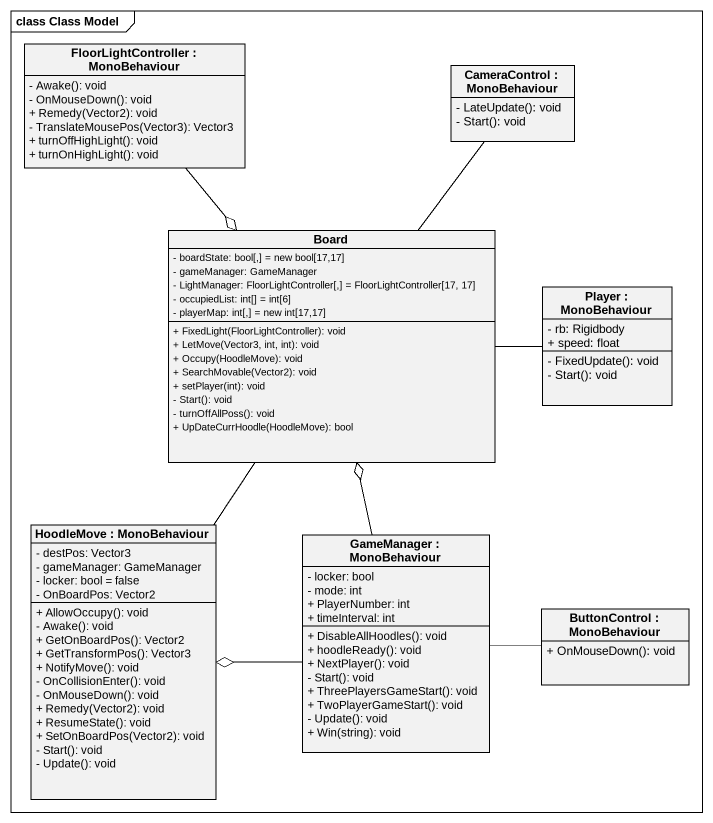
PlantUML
@startuml
mainframe class Class Model
hide circle
hide empty members
skinparam classAttributeIconSize 0
class "FloorLightController : MonoBehaviour" as FloorLightController {
  - Awake(): void
  - OnMouseDown(): void
  + Remedy(Vector2): void
  - TranslateMousePos(Vector3): Vector3
  + turnOffHighLight(): void
  + turnOnHighLight(): void
}
class "CameraControl : MonoBehaviour" as CameraControl_MonoBehaviour {
  - LateUpdate(): void
  - Start(): void
}
class Board {
  - boardState: bool[,] = new bool[17,17]
  - gameManager: GameManager
  - LightManager: FloorLightController[,] = FloorLightController[17, 17]
  - occupiedList: int[] = int[6]
  - playerMap: int[,] = new int[17,17]
  + FixedLight(FloorLightController): void
  + LetMove(Vector3, int, int): void
  + Occupy(HoodleMove): void
  + SearchMovable(Vector2): void
  + setPlayer(int): void
  - Start(): void
  - turnOffAllPoss(): void
  + UpDateCurrHoodle(HoodleMove): bool
}
class "Player : MonoBehaviour" as Player_MonoBehaviour {
  - rb: Rigidbody
  + speed: float
  - FixedUpdate(): void
  - Start(): void
}
class "HoodleMove : MonoBehaviour" as HoodleMove_MonoBehaviour {
  - destPos: Vector3
  - gameManager: GameManager
  - locker: bool = false
  - OnBoardPos: Vector2
  + AllowOccupy(): void
  - Awake(): void
  + GetOnBoardPos(): Vector2
  + GetTransformPos(): Vector3
  + NotifyMove(): void
  - OnCollisionEnter(): void
  - OnMouseDown(): void
  + Remedy(Vector2): void
  + ResumeState(): void
  + SetOnBoardPos(Vector2): void
  - Start(): void
  - Update(): void
}
class "GameManager : MonoBehaviour" as GameManager_MonoBehaviour {
  - locker: bool
  - mode: int
  + PlayerNumber: int
  + timeInterval: int
  + DisableAllHoodles(): void
  + hoodleReady(): void
  + NextPlayer(): void
  - Start(): void
  + ThreePlayersGameStart(): void
  + TwoPlayerGameStart(): void
  - Update(): void
  + Win(string): void
}
class "ButtonControl : MonoBehaviour" as ButtonControl_MonoBehaviour {
  + OnMouseDown(): void
}
FloorLightController --o Board
Board -up- CameraControl_MonoBehaviour
Board -right- Player_MonoBehaviour
Board -- HoodleMove_MonoBehaviour
GameManager_MonoBehaviour -up-o Board
GameManager_MonoBehaviour -left-o HoodleMove_MonoBehaviour
GameManager_MonoBehaviour -right- ButtonControl_MonoBehaviour
@enduml
